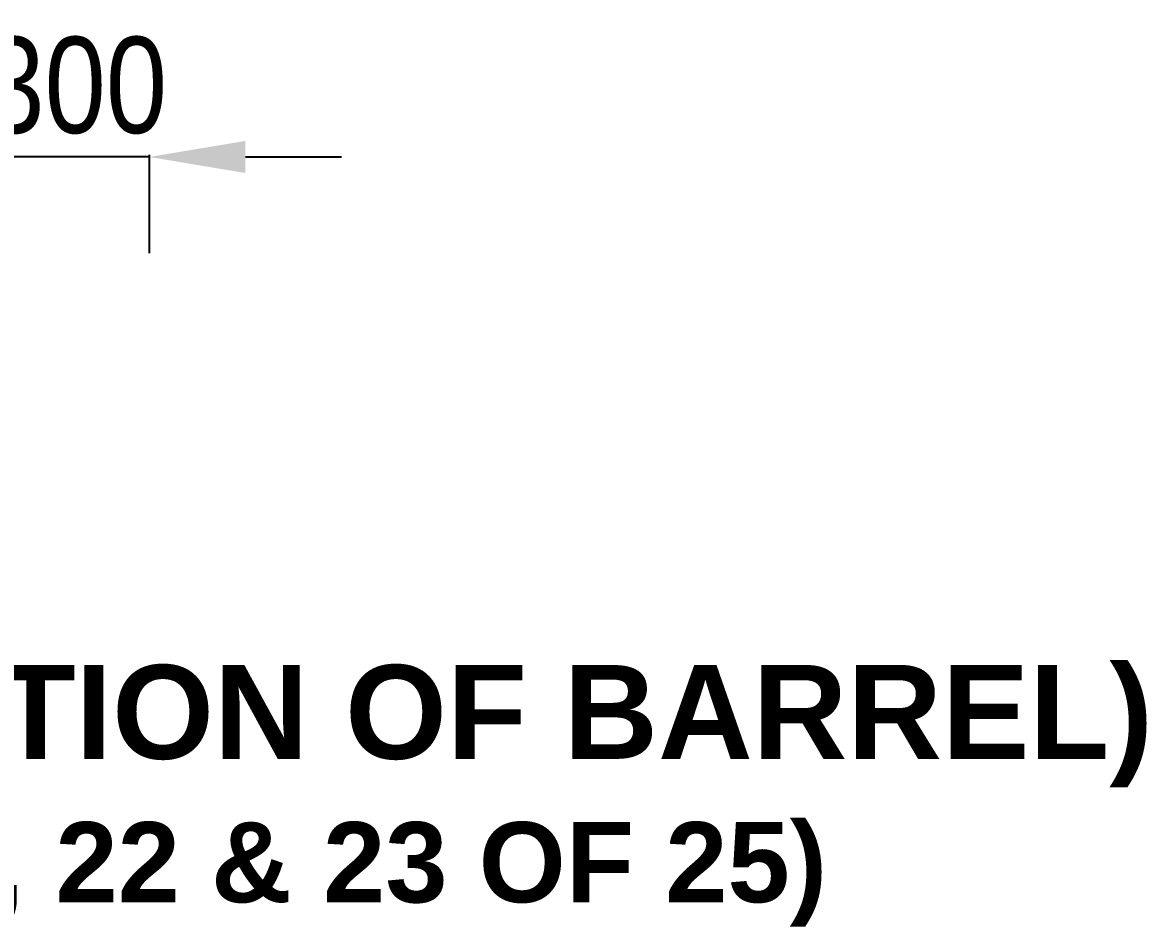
# Model space of a CAD drawing. Extents: x -358915 to 1258323, y -1585493 to -305611.
# Drawn here: x 585921 to 588726, y -1478479 to -1476224 of the extents above; entities that cross this region are included whole.
import ezdxf

# ---------------------------------------------------------------- set-up
doc = ezdxf.new("R2010")
doc.units = 0
doc.header["$LTSCALE"] = 300
doc.header["$MEASUREMENT"] = 0
doc.layers.get('DEFPOINTS').update_dxf_attribs({"linetype": 'CONTINUOUS'})
doc.layers.add('Dim', color=7, linetype='CONTINUOUS', lineweight=9)
doc.layers.add('TXT', color=7, linetype='CONTINUOUS')
doc.styles.add('DIM', font='isocp3.shx')
doc.styles.add('dimText', font='ARIALN.TTF')
doc.dimstyles.new('dim n_120', dxfattribs={"dimtxt": 240, "dimasz": 240, "dimexe": 240, "dimexo": 150, "dimgap": 100, "dimtad": 2, "dimdec": 0, "dimzin": 0, "dimdsep": 46, "dimtxsty": 'DIM', "dimcen": 350, "dimclrd": 5, "dimclre": 5, "dimclrt": 7, "dimadec": 0, "dimazin": 0, "dimtfac": 1, "dimtdec": 0, "dimtmove": 0, "dimatfit": 3, "dimfxl": 240, "dimfxlon": 1, "dimtolj": 1, "dimtzin": 0, "dimarcsym": 0})

# ---------------------------------------------------------------- blocks, each defined once
blk = doc.blocks.new('*D895')
at = {"layer": 'DEFPOINTS', "color": 0, "ltscale": 50}
for p in [(585847.2, -1476404.4), (586237.2, -1476404.4), (585847.2, -1476559.5)]:
    blk.add_point(p, dxfattribs=at)
at = {"layer": 'Dim', "color": 5, "lineweight": -2, "ltscale": 50}
for p, q in [((585607.2, -1476559.5), (585367.2, -1476559.5)), ((585847.2, -1476554.4), (585847.2, -1476799.5)), ((586237.2, -1476559.5), (585847.2, -1476559.5)), ((586237.2, -1476554.4), (586237.2, -1476799.5)), ((586477.2, -1476559.5), (586717.2, -1476559.5))]:
    blk.add_line(p, q, dxfattribs=at)
at = {"layer": 'Dim', "color": 5, "ltscale": 50}
for points in [[(585607.2, -1476519.5), (585607.2, -1476599.5), (585847.2, -1476559.5)], [(586477.2, -1476519.5), (586477.2, -1476599.5), (586237.2, -1476559.5)]]:
    blk.add_solid(points, dxfattribs=at)
at = {"layer": 'Dim', "color": 7, "ltscale": 50, "insert": (586052.4, -1476381.6), "char_height": 240, "attachment_point": 5, "style": 'dimText'}
blk.add_mtext('\\A1;300', dxfattribs=at)

msp = doc.modelspace()

# ---------------------------------------------------------------- texts
at = {"layer": 'TXT', "color": 0, "insert": (576351.3, -1478152.8), "char_height": 130, "width": 12347.342, "attachment_point": 4}
msp.add_mtext('\\A1;{\\fArial|b1|i0|c0|p34;\\H1.8x;\\C6;SECTION C\\H0.7x;\\S^ 1;\\H1.429x;-C\\H0.7x;\\S^ 1;\\H1.429x; (VALID FOR 450 LENGTH IN EXTENDED PORTION OF BARREL)\\P\\A0;\\H0.6478x;\\C7;                \\H1.319x;                 (FOUNDATION TREATMENT SHOWN IN SHEET NO  21, 22 & 23 OF 25) }', dxfattribs=at)

# ---------------------------------------------------------------- dimensions: what is measured, and where the dimension line sits
at = {"layer": 'Dim', "ltscale": 50}
dim = msp.add_linear_dim(base=(585847.2, -1476559.5), p1=(586237.2, -1476404.4), p2=(585847.2, -1476404.4), angle=180, text='300', dimstyle='dim n_120', override={"dimgap": 10, "dimtxsty": 'dimText', "dimtmove": 2}, dxfattribs=at)
dim.commit()
dim.dimension.update_dxf_attribs({"geometry": '*D895', "text_midpoint": (586052.4, -1476381.6), "dimtype": 160})

doc.saveas('drawing.dxf')
